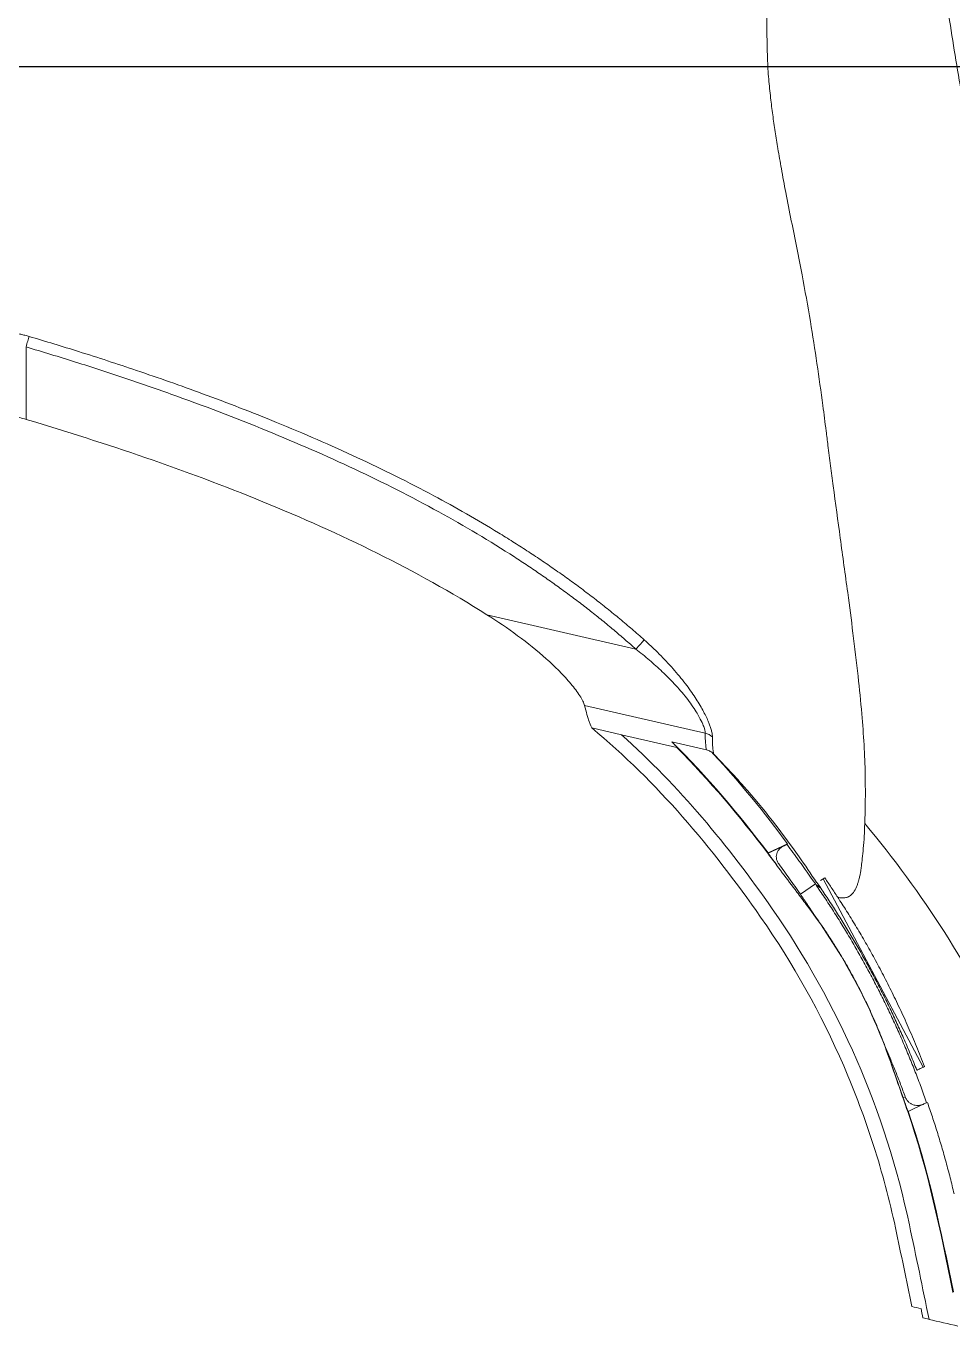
# Model space of a CAD drawing. Header units: inches. Extents: x 1424 to 4050, y 1126 to 1517.
# Drawn here: x 2219.15 to 2251.86, y 1323.59 to 1369.47 of the extents above; entities that cross this region are included whole.
import ezdxf

# ---------------------------------------------------------------- set-up
doc = ezdxf.new("R2010")
doc.units = ezdxf.units.IN
doc.header["$LTSCALE"] = 15
doc.linetypes.add('PHANTOM', pattern=[12.7, 6.35, -1.27, 1.27, -1.27, 1.27, -1.27])

msp = doc.modelspace()

# ---------------------------------------------------------------- linework, layer by layer
at = {"color": 1, "linetype": 'PHANTOM', "lineweight": 30}
msp.add_line((2304.645, 1368.031), (2144.448, 1368.031), dxfattribs=at)
at = {"color": 7, "linetype": 'Continuous', "lineweight": 15}
for p, q in [((2219.151, 1358.145), (2219.151, 1355.587)), ((2235.417, 1348.689), (2240.669, 1347.477)), ((2238.859, 1345.491), (2243.121, 1344.508)), ((2239.116, 1344.698), (2240.164, 1344.456)), ((2240.164, 1344.456), (2242.118, 1344.004)), ((2243.158, 1343.923), (2241.944, 1344.203)), ((2242.124, 1344.003), (2242.118, 1344.004)), ((2246.026, 1340.605), (2245.336, 1340.284)), ((2245.899, 1340.541), (2246, 1340.589)), ((2245.335, 1340.278), (2245.899, 1340.541)), ((2245.335, 1340.278), (2245.336, 1340.284)), ((2247.051, 1339.247), (2247.073, 1339.259)), ((2247.183, 1339.317), (2247.341, 1339.401)), ((2247.274, 1339.366), (2250.806, 1332.722)), ((2247.004, 1339.189), (2246.478, 1338.825)), ((2246.731, 1338.416), (2246.723, 1338.412)), ((2249.65, 1332.921), (2249.658, 1332.925)), ((2249.658, 1332.925), (2250.105, 1331.64)), ((2250.177, 1331.673), (2250.105, 1331.64)), ((2250.275, 1331.165), (2250.834, 1331.426)), ((2250.93, 1331.471), (2250.834, 1331.426))]:
    msp.add_line(p, q, dxfattribs=at)
msp.add_arc((2277.165, 1435.191), 114.094, 256.43742, 256.60454, dxfattribs=at)
msp.add_ellipse((2230.663, 1326.324), major_axis=(-17.737, -9.457), ratio=0.999961, start_param=2.986177, end_param=3.297008, dxfattribs=at)
for points, knots in [([(2253.816, 1333.382), (2253.83, 1333.593), (2253.858, 1334.031), (2253.907, 1334.715), (2253.964, 1335.454), (2254.042, 1336.402), (2254.137, 1337.51), (2254.237, 1338.729), (2254.359, 1340.364), (2254.481, 1342.399), (2254.567, 1345.029), (2254.546, 1347.909), (2254.396, 1350.993), (2254.135, 1354.115), (2253.788, 1357.114), (2253.364, 1360.085), (2252.955, 1362.518), (2252.617, 1364.426), (2252.374, 1365.82), (2252.136, 1367.214), (2251.904, 1368.61), (2251.531, 1370.974), (2251.115, 1373.871), (2250.735, 1376.811), (2250.455, 1378.792), (2250.24, 1380.236), (2250.021, 1381.608), (2249.808, 1382.847), (2249.6, 1383.965), (2249.399, 1384.972), (2249.191, 1385.941), (2248.975, 1386.872), (2248.753, 1387.765), (2248.524, 1388.619), (2248.289, 1389.434), (2248.048, 1390.211), (2247.801, 1390.948), (2247.55, 1391.645), (2247.295, 1392.303), (2247.038, 1392.923), (2246.86, 1393.313), (2246.773, 1393.504)], [0, 0, 0, 0, 0.01135, 0.023612, 0.036785, 0.050867, 0.074066, 0.095249, 0.114423, 0.158322, 0.198531, 0.245759, 0.300084, 0.349151, 0.397807, 0.446067, 0.493968, 0.516686, 0.539399, 0.562109, 0.584819, 0.607526, 0.677348, 0.72577, 0.750351, 0.773837, 0.796225, 0.81751, 0.834675, 0.851296, 0.867374, 0.882917, 0.897928, 0.912414, 0.926384, 0.939848, 0.952815, 0.965299, 0.977313, 0.988874, 1, 1, 1, 1]), ([(2248.748, 1341.324), (2248.751, 1341.42), (2248.757, 1341.61), (2248.763, 1341.899), (2248.767, 1342.188), (2248.768, 1342.477), (2248.766, 1342.764), (2248.759, 1343.297), (2248.728, 1344.098), (2248.643, 1345.257), (2248.507, 1346.573), (2248.339, 1348.003), (2248.124, 1349.629), (2247.886, 1351.36), (2247.683, 1352.859), (2247.54, 1353.952), (2247.456, 1354.599), (2247.368, 1355.306), (2247.18, 1356.76), (2246.916, 1358.599), (2246.522, 1360.774), (2246.216, 1362.29), (2245.967, 1363.54), (2245.81, 1364.389), (2245.686, 1365.104), (2245.583, 1365.737), (2245.497, 1366.334), (2245.421, 1366.951), (2245.349, 1367.615), (2245.313, 1368.281), (2245.297, 1368.947), (2245.291, 1369.816), (2245.307, 1370.93), (2245.338, 1372.151), (2245.363, 1373.161), (2245.385, 1374.197), (2245.387, 1375.092), (2245.353, 1375.932), (2245.307, 1376.617), (2245.217, 1377.412), (2245.085, 1378.104), (2244.972, 1378.571), (2244.92, 1378.769), (2244.869, 1378.95), (2244.807, 1379.171), (2244.712, 1379.488), (2244.577, 1379.875), (2244.452, 1380.184), (2244.345, 1380.411), (2244.262, 1380.567), (2244.166, 1380.735), (2244.06, 1380.92), (2243.962, 1381.089), (2243.832, 1381.308), (2243.685, 1381.565), (2243.527, 1381.838), (2243.383, 1382.087), (2243.236, 1382.328), (2243.074, 1382.573), (2242.918, 1382.793), (2242.813, 1382.925), (2242.763, 1382.987)], [0, 0, 0, 0, 0.008397, 0.016673, 0.024822, 0.03284, 0.040721, 0.048461, 0.076136, 0.103976, 0.137064, 0.174405, 0.208851, 0.254783, 0.298327, 0.315107, 0.331925, 0.343762, 0.364765, 0.433674, 0.471831, 0.516347, 0.539561, 0.559049, 0.575371, 0.589195, 0.602902, 0.616604, 0.631693, 0.648555, 0.662244, 0.677311, 0.708073, 0.738478, 0.760943, 0.777198, 0.809302, 0.82215, 0.834643, 0.856202, 0.876844, 0.882984, 0.889239, 0.89098, 0.896007, 0.905036, 0.913866, 0.924455, 0.928252, 0.931476, 0.936912, 0.941925, 0.946521, 0.950706, 0.960001, 0.967563, 0.973122, 0.980517, 0.987776, 0.994219, 1, 1, 1, 1]), ([(2219.261, 1358.514), (2219.212, 1358.528), (2219.116, 1358.555), (2218.972, 1358.589), (2218.831, 1358.615), (2218.695, 1358.635), (2218.564, 1358.65), (2218.438, 1358.659), (2218.317, 1358.664), (2218.087, 1358.664), (2217.71, 1358.634), (2217.304, 1358.531), (2216.904, 1358.368), (2216.655, 1358.212), (2216.487, 1358.072), (2216.404, 1357.988), (2216.341, 1357.906), (2216.315, 1357.853), (2216.302, 1357.826)], [0, 0, 0, 0, 0.035707, 0.07043, 0.104165, 0.136877, 0.168537, 0.19913, 0.228649, 0.257102, 0.369754, 0.517517, 0.608513, 0.776747, 0.837058, 0.89216, 0.945916, 1, 1, 1, 1]), ([(2219.151, 1358.145), (2219.17, 1358.212), (2219.191, 1358.282), (2219.23, 1358.411), (2219.247, 1358.47), (2219.261, 1358.514)], [0, 0, 0, 0, 0.5, 0.5, 1, 1, 1, 1]), ([(2240.964, 1347.804), (2240.822, 1347.929), (2240.539, 1348.18), (2240.104, 1348.547), (2239.66, 1348.909), (2239.208, 1349.264), (2238.747, 1349.614), (2238.279, 1349.957), (2237.802, 1350.294), (2237.318, 1350.626), (2236.826, 1350.952), (2236.327, 1351.272), (2235.246, 1351.944), (2233.44, 1352.974), (2230.824, 1354.274), (2228.095, 1355.458), (2225.488, 1356.467), (2223.156, 1357.287), (2221.113, 1357.955), (2219.844, 1358.338), (2219.261, 1358.514)], [0, 0, 0, 0, 0.023218, 0.046561, 0.070024, 0.093606, 0.117307, 0.141127, 0.165067, 0.189127, 0.213306, 0.237605, 0.262023, 0.369856, 0.493241, 0.621071, 0.735624, 0.836944, 0.925065, 1, 1, 1, 1]), ([(2240.669, 1347.477), (2240.541, 1347.591), (2240.283, 1347.821), (2239.887, 1348.158), (2239.483, 1348.492), (2239.069, 1348.823), (2238.645, 1349.15), (2238.212, 1349.474), (2237.77, 1349.794), (2237.318, 1350.11), (2236.857, 1350.423), (2235.679, 1351.198), (2233.672, 1352.388), (2230.752, 1353.864), (2227.59, 1355.241), (2224.855, 1356.279), (2222.593, 1357.062), (2220.891, 1357.618), (2219.735, 1357.968), (2219.151, 1358.145)], [0, 0, 0, 0, 0.0212836, 0.0427637, 0.0644464, 0.0863377, 0.1084433, 0.130769, 0.1533202, 0.1761022, 0.1991202, 0.2223792, 0.3509005, 0.4878959, 0.6276319, 0.7781732, 0.8503434, 0.9242779, 1, 1, 1, 1]), ([(2216.673, 1355.327), (2216.721, 1355.406), (2216.817, 1355.482), (2217.105, 1355.621), (2217.289, 1355.68), (2217.631, 1355.737), (2217.752, 1355.75), (2218.008, 1355.761), (2218.144, 1355.76), (2218.426, 1355.739), (2218.569, 1355.721), (2218.859, 1355.667), (2219.006, 1355.631), (2219.151, 1355.587)], [0, 0, 0, 0, 0.25, 0.25, 0.5, 0.5, 0.625, 0.625, 0.75, 0.75, 0.875, 0.875, 1, 1, 1, 1]), ([(2219.151, 1355.587), (2221.989, 1354.738), (2224.787, 1353.794), (2228.876, 1352.123), (2230.221, 1351.523), (2232.861, 1350.205), (2234.156, 1349.488), (2235.417, 1348.689)], [0, 0, 0, 0, 0.5, 0.5, 0.75, 0.75, 1, 1, 1, 1]), ([(2235.417, 1348.689), (2235.787, 1348.455), (2236.149, 1348.21), (2236.849, 1347.694), (2237.188, 1347.424), (2237.67, 1346.993), (2237.825, 1346.847), (2238.117, 1346.551), (2238.256, 1346.4), (2238.44, 1346.18), (2238.497, 1346.107), (2238.604, 1345.965), (2238.653, 1345.895), (2238.738, 1345.763), (2238.774, 1345.7), (2238.829, 1345.586), (2238.849, 1345.535), (2238.859, 1345.491)], [0, 0, 0, 0, 0.25, 0.25, 0.5, 0.5, 0.625, 0.625, 0.75, 0.75, 0.8125, 0.8125, 0.875, 0.875, 0.9375, 0.9375, 1, 1, 1, 1]), ([(2240.669, 1347.477), (2240.726, 1347.54), (2240.788, 1347.608), (2240.893, 1347.726), (2240.936, 1347.774), (2240.964, 1347.804)], [0, 0, 0, 0, 0.5, 0.5, 1, 1, 1, 1]), ([(2240.669, 1347.477), (2240.75, 1347.413), (2240.912, 1347.286), (2241.148, 1347.089), (2241.379, 1346.888), (2241.604, 1346.681), (2241.82, 1346.47), (2242.115, 1346.166), (2242.465, 1345.762), (2242.746, 1345.358), (2242.927, 1345.047), (2243.029, 1344.846), (2243.09, 1344.682), (2243.116, 1344.578), (2243.119, 1344.529), (2243.121, 1344.508)], [0, 0, 0, 0, 0.068919, 0.137673, 0.206254, 0.27463, 0.342747, 0.410601, 0.56282, 0.712331, 0.77141, 0.858089, 0.91685, 0.964093, 1, 1, 1, 1]), ([(2243.372, 1344.379), (2243.371, 1344.396), (2243.371, 1344.429), (2243.363, 1344.487), (2243.352, 1344.547), (2243.336, 1344.61), (2243.317, 1344.675), (2243.296, 1344.74), (2243.272, 1344.806), (2243.247, 1344.87), (2243.205, 1344.973), (2243.137, 1345.122), (2243.032, 1345.327), (2242.908, 1345.545), (2242.764, 1345.775), (2242.602, 1346.012), (2242.347, 1346.355), (2242.06, 1346.702), (2241.745, 1347.048), (2241.497, 1347.304), (2241.271, 1347.523), (2241.092, 1347.689), (2240.999, 1347.772), (2240.964, 1347.804)], [0, 0, 0, 0, 0.026592, 0.052272, 0.077057, 0.100948, 0.123943, 0.14603, 0.1672, 0.187464, 0.206833, 0.260133, 0.3176, 0.376331, 0.434877, 0.498941, 0.563048, 0.705479, 0.778301, 0.850739, 0.923755, 0.970846, 1, 1, 1, 1]), ([(2238.859, 1345.491), (2238.916, 1345.247), (2238.974, 1345.058), (2239.071, 1344.79), (2239.109, 1344.712), (2239.116, 1344.698)], [0, 0, 0, 0, 0.5, 0.5, 1, 1, 1, 1]), ([(2239.116, 1344.698), (2240.273, 1343.732), (2241.334, 1342.68), (2243.304, 1340.442), (2244.214, 1339.255), (2245.073, 1338.023)], [0, 0, 0, 0, 0.5, 0.5, 1, 1, 1, 1]), ([(2240.164, 1344.456), (2241.176, 1343.549), (2242.121, 1342.571), (2243.888, 1340.506), (2244.708, 1339.424), (2245.485, 1338.31)], [0, 0, 0, 0, 0.5, 0.5, 1, 1, 1, 1]), ([(2243.415, 1343.773), (2243.411, 1343.793), (2243.405, 1343.832), (2243.395, 1343.903), (2243.386, 1343.981), (2243.379, 1344.068), (2243.374, 1344.163), (2243.371, 1344.266), (2243.372, 1344.341), (2243.372, 1344.379)], [0, 0, 0, 0, 0.143525, 0.286807, 0.429852, 0.572672, 0.715284, 0.857719, 1, 1, 1, 1]), ([(2241.944, 1344.203), (2241.96, 1344.186), (2241.991, 1344.153), (2242.03, 1344.111), (2242.063, 1344.076), (2242.089, 1344.047), (2242.108, 1344.026), (2242.12, 1344.01), (2242.123, 1344.005), (2242.124, 1344.003)], [0, 0, 0, 0, 0.144644, 0.288298, 0.431196, 0.573575, 0.715675, 0.857736, 1, 1, 1, 1]), ([(2246.723, 1338.412), (2246.613, 1338.558), (2246.504, 1338.704), (2246.394, 1338.849), (2246.38, 1338.868), (2246.366, 1338.886), (2246.353, 1338.904), (2246.009, 1339.361), (2245.666, 1339.817), (2245.322, 1340.273), (2244.335, 1341.585), (2243.274, 1342.841), (2242.118, 1344.004)], [0.0347362, 0.0347362, 0.0347362, 0.0347362, 0.106748, 0.106748, 0.106748, 0.115838, 0.115838, 0.115838, 0.3414378, 0.3414378, 0.3414378, 0.990099, 0.990099, 0.990099, 0.990099]), ([(2243.415, 1343.773), (2243.397, 1343.791), (2243.361, 1343.827), (2243.298, 1343.869), (2243.231, 1343.903), (2243.182, 1343.916), (2243.158, 1343.923)], [0, 0, 0, 0, 0.25383, 0.501265, 0.748056, 1, 1, 1, 1]), ([(2243.367, 1343.833), (2243.743, 1343.438), (2244.842, 1342.279), (2246.05, 1340.723), (2246.843, 1339.547), (2247.049, 1339.242)], [0, 0, 0, 0, 0.277765, 0.812974, 1, 1, 1, 1]), ([(2247.792, 1338.722), (2247.82, 1338.716), (2247.873, 1338.704), (2247.948, 1338.698), (2248.015, 1338.699), (2248.074, 1338.707), (2248.125, 1338.721), (2248.168, 1338.737), (2248.245, 1338.779), (2248.347, 1338.878), (2248.44, 1339.039), (2248.494, 1339.188), (2248.526, 1339.285), (2248.554, 1339.393), (2248.581, 1339.509), (2248.606, 1339.655), (2248.633, 1339.845), (2248.664, 1340.108), (2248.698, 1340.459), (2248.729, 1340.87), (2248.742, 1341.174), (2248.748, 1341.324)], [0, 0, 0, 0, 0.045192, 0.085867, 0.122323, 0.154808, 0.183524, 0.208632, 0.230262, 0.322877, 0.415579, 0.452408, 0.48682, 0.516616, 0.555458, 0.592409, 0.639924, 0.709466, 0.795697, 0.899313, 1, 1, 1, 1]), ([(2253.816, 1333.382), (2253.17, 1334.774), (2252.417, 1336.147), (2250.717, 1338.809), (2249.772, 1340.098), (2248.748, 1341.324)], [0, 0, 0, 0, 0.5, 0.5, 1, 1, 1, 1]), ([(2246, 1340.589), (2246.004, 1340.592), (2246.012, 1340.597), (2246.022, 1340.603), (2246.026, 1340.605)], [0, 0, 0, 0, 0.5029992, 1, 1, 1, 1]), ([(2246, 1340.589), (2246.143, 1340.397), (2246.285, 1340.204), (2246.425, 1340.01), (2246.621, 1339.738), (2246.814, 1339.465), (2247.004, 1339.189)], [0, 0, 0, 0, 0.0007183, 0.0007183, 0.0007183, 0.001722825, 0.001722825, 0.001722825, 0.001722825]), ([(2245.64, 1339.866), (2245.626, 1339.883), (2245.6, 1339.919), (2245.561, 1339.971), (2245.517, 1340.029), (2245.47, 1340.093), (2245.423, 1340.155), (2245.385, 1340.208), (2245.357, 1340.246), (2245.338, 1340.272), (2245.336, 1340.276), (2245.335, 1340.278)], [0, 0, 0, 0, 0.083723, 0.166573, 0.249904, 0.37524, 0.499616, 0.624922, 0.749382, 0.874927, 1, 1, 1, 1]), ([(2245.712, 1339.9), (2245.701, 1339.916), (2245.679, 1339.948), (2245.654, 1340.001), (2245.637, 1340.055), (2245.624, 1340.125), (2245.627, 1340.211), (2245.654, 1340.305), (2245.707, 1340.394), (2245.786, 1340.478), (2245.859, 1340.519), (2245.899, 1340.541)], [0, 0, 0, 0, 0.0624341, 0.1244616, 0.1870692, 0.2512165, 0.3688834, 0.5014451, 0.6365401, 0.8024873, 1, 1, 1, 1]), ([(2246.478, 1338.825), (2246.35, 1339.008), (2246.098, 1339.369), (2245.839, 1339.725), (2245.712, 1339.9)], [0, 0, 0, 0, 0.508108, 1, 1, 1, 1]), ([(2247.792, 1338.722), (2247.717, 1338.836), (2247.567, 1339.063), (2247.416, 1339.289), (2247.341, 1339.401)], [0, 0, 0, 0, 0.504156, 1, 1, 1, 1]), ([(2246.961, 1338.104), (2246.882, 1338.225), (2246.723, 1338.467), (2246.559, 1338.706), (2246.478, 1338.825)], [0, 0, 0, 0, 0.4998114, 1, 1, 1, 1]), ([(2247.004, 1339.189), (2247.016, 1339.179), (2247.042, 1339.159), (2247.086, 1339.123), (2247.135, 1339.085), (2247.172, 1339.058), (2247.191, 1339.044)], [0, 0, 0, 0, 0.240577, 0.487568, 0.740781, 1, 1, 1, 1]), ([(2247.004, 1339.189), (2247.113, 1339.03), (2247.331, 1338.712), (2247.647, 1338.227), (2247.954, 1337.736), (2248.254, 1337.239), (2248.544, 1336.738), (2248.825, 1336.23), (2249.097, 1335.718), (2249.36, 1335.201), (2249.614, 1334.68), (2249.858, 1334.154), (2250.092, 1333.625), (2250.317, 1333.091), (2250.532, 1332.554), (2250.737, 1332.014), (2250.866, 1331.652), (2250.93, 1331.47)], [0, 0, 0, 0, 0.066584, 0.133226, 0.199915, 0.266641, 0.333393, 0.400161, 0.466933, 0.533699, 0.600448, 0.66717, 0.733854, 0.80049, 0.867066, 0.933573, 1, 1, 1, 1]), ([(2250.583, 1332.618), (2250.513, 1332.796), (2250.371, 1333.153), (2250.147, 1333.682), (2249.915, 1334.205), (2249.675, 1334.722), (2249.428, 1335.231), (2249.172, 1335.734), (2248.909, 1336.229), (2248.64, 1336.717), (2248.363, 1337.198), (2248.08, 1337.671), (2247.79, 1338.136), (2247.495, 1338.594), (2247.292, 1338.895), (2247.191, 1339.044)], [0, 0, 0, 0, 0.0792439, 0.1581427, 0.2366842, 0.3148564, 0.3926477, 0.470047, 0.5470434, 0.6236264, 0.6997859, 0.7755121, 0.8507958, 0.9256279, 1, 1, 1, 1]), ([(2245.485, 1338.31), (2246.654, 1336.634), (2247.652, 1334.844), (2249.277, 1331.095), (2249.897, 1329.156), (2250.322, 1327.157)], [0, 0, 0, 0, 0.5, 0.5, 1, 1, 1, 1]), ([(2246.731, 1338.416), (2246.77, 1338.365), (2246.847, 1338.261), (2246.923, 1338.156), (2246.961, 1338.104)], [0, 0, 0, 0, 0.5, 1, 1, 1, 1]), ([(2247.792, 1338.722), (2247.897, 1338.56), (2248.111, 1338.23), (2248.425, 1337.718), (2248.741, 1337.183), (2249.056, 1336.624), (2249.369, 1336.04), (2249.679, 1335.43), (2249.985, 1334.796), (2250.285, 1334.136), (2250.579, 1333.451), (2250.763, 1332.982), (2250.857, 1332.745)], [0, 0, 0, 0, 0.0860797, 0.1752737, 0.2675804, 0.3629948, 0.4615086, 0.5631097, 0.667782, 0.7755052, 0.8862544, 1, 1, 1, 1]), ([(2245.073, 1338.023), (2246.222, 1336.374), (2247.204, 1334.614), (2248.402, 1331.849), (2248.755, 1330.91), (2249.364, 1329.004), (2249.621, 1328.036), (2249.83, 1327.053)], [0, 0, 0, 0, 0.5, 0.5, 0.75, 0.75, 1, 1, 1, 1]), ([(2249.478, 1333.424), (2249.424, 1333.563), (2249.318, 1333.839), (2249.147, 1334.249), (2248.968, 1334.655), (2248.78, 1335.057), (2248.583, 1335.455), (2248.377, 1335.849), (2248.162, 1336.237), (2247.939, 1336.621), (2247.707, 1337), (2247.467, 1337.374), (2247.219, 1337.742), (2247.047, 1337.983), (2246.961, 1338.104)], [0, 0, 0, 0, 0.083385, 0.166743, 0.25008, 0.333401, 0.41671, 0.500013, 0.583316, 0.666623, 0.74994, 0.833272, 0.916623, 1, 1, 1, 1]), ([(2249.478, 1333.424), (2249.508, 1333.342), (2249.57, 1333.176), (2249.629, 1333.009), (2249.658, 1332.925)], [0, 0, 0, 0, 0.5, 1, 1, 1, 1]), ([(2250.177, 1331.673), (2250.122, 1331.821), (2250.013, 1332.116), (2249.841, 1332.555), (2249.663, 1332.992), (2249.539, 1333.28), (2249.478, 1333.424)], [0, 0, 0, 0, 0.250342, 0.50042, 0.750287, 1, 1, 1, 1]), ([(2251.86, 1324.778), (2251.859, 1324.782), (2251.859, 1324.786), (2251.858, 1324.789), (2251.416, 1326.946), (2250.982, 1329.088), (2250.262, 1331.161), (2250.058, 1331.748), (2249.854, 1332.335), (2249.65, 1332.921)], [0.0098039, 0.0098039, 0.0098039, 0.0098039, 0.0111097, 0.0111097, 0.0111097, 0.7752156, 0.7752156, 0.7752156, 0.9915019, 0.9915019, 0.9915019, 0.9915019]), ([(2250.857, 1332.745), (2250.83, 1332.733), (2250.774, 1332.706), (2250.7, 1332.672), (2250.644, 1332.646), (2250.607, 1332.628), (2250.59, 1332.621), (2250.583, 1332.618)], [0, 0, 0, 0, 0.2258996, 0.4871509, 0.7404074, 0.8977339, 1, 1, 1, 1]), ([(2250.275, 1331.165), (2250.274, 1331.165), (2250.273, 1331.167), (2250.268, 1331.179), (2250.26, 1331.203), (2250.245, 1331.242), (2250.224, 1331.301), (2250.198, 1331.374), (2250.169, 1331.457), (2250.137, 1331.546), (2250.116, 1331.609), (2250.105, 1331.64)], [0, 0, 0, 0, 0.083642, 0.166472, 0.249965, 0.374964, 0.499694, 0.624636, 0.74948, 0.874803, 1, 1, 1, 1]), ([(2250.834, 1331.426), (2250.813, 1331.417), (2250.775, 1331.4), (2250.718, 1331.385), (2250.651, 1331.374), (2250.575, 1331.372), (2250.481, 1331.387), (2250.391, 1331.422), (2250.303, 1331.481), (2250.226, 1331.564), (2250.193, 1331.638), (2250.177, 1331.673)], [0, 0, 0, 0, 0.096064, 0.179347, 0.249865, 0.383418, 0.4997, 0.632447, 0.749728, 0.877959, 1, 1, 1, 1]), ([(2250.957, 1331.483), (2251.016, 1331.313), (2251.134, 1330.97), (2251.301, 1330.447), (2251.463, 1329.913), (2251.617, 1329.369), (2251.764, 1328.814), (2251.854, 1328.44), (2251.9, 1328.251)], [0, 0, 0, 0, 0.160385, 0.323325, 0.488791, 0.656748, 0.827164, 1, 1, 1, 1]), ([(2250.409, 1324.279), (2250.314, 1324.741), (2250.124, 1325.666), (2249.928, 1326.59), (2249.83, 1327.053)], [0, 0, 0, 0, 0.49897, 1, 1, 1, 1]), ([(2250.322, 1327.157), (2250.44, 1326.601), (2250.674, 1325.491), (2250.901, 1324.38), (2251.015, 1323.825)], [0, 0, 0, 0, 0.5012314, 1, 1, 1, 1])]:
    msp.add_open_spline(points, degree=3, knots=knots, dxfattribs=at)
for points in [[(2243.121, 1344.508), (2243.115, 1344.249), (2243.135, 1344.051), (2243.158, 1343.923)], [(2243.121, 1344.508), (2243.214, 1344.489), (2243.304, 1344.442), (2243.372, 1344.379)], [(2241.944, 1344.203), (2243.174, 1342.987), (2244.296, 1341.666), (2245.336, 1340.284)], [(2243.415, 1343.773), (2244.345, 1342.766), (2245.21, 1341.706), (2246.026, 1340.605)], [(2247.191, 1339.044), (2247.144, 1339.112), (2247.098, 1339.18), (2247.051, 1339.247)], [(2250.279, 1331.167), (2250.999, 1329.092), (2251.433, 1326.949), (2251.875, 1324.793)], [(2250.799, 1323.876), (2250.777, 1323.984), (2250.755, 1324.093), (2250.733, 1324.202)], [(2250.799, 1323.876), (2250.871, 1323.859), (2250.943, 1323.842), (2251.015, 1323.825)], [(2251.015, 1323.825), (2251.355, 1323.745), (2251.696, 1323.667), (2252.036, 1323.59)]]:
    msp.add_open_spline(points, degree=3, dxfattribs=at)

doc.saveas('drawing.dxf')
